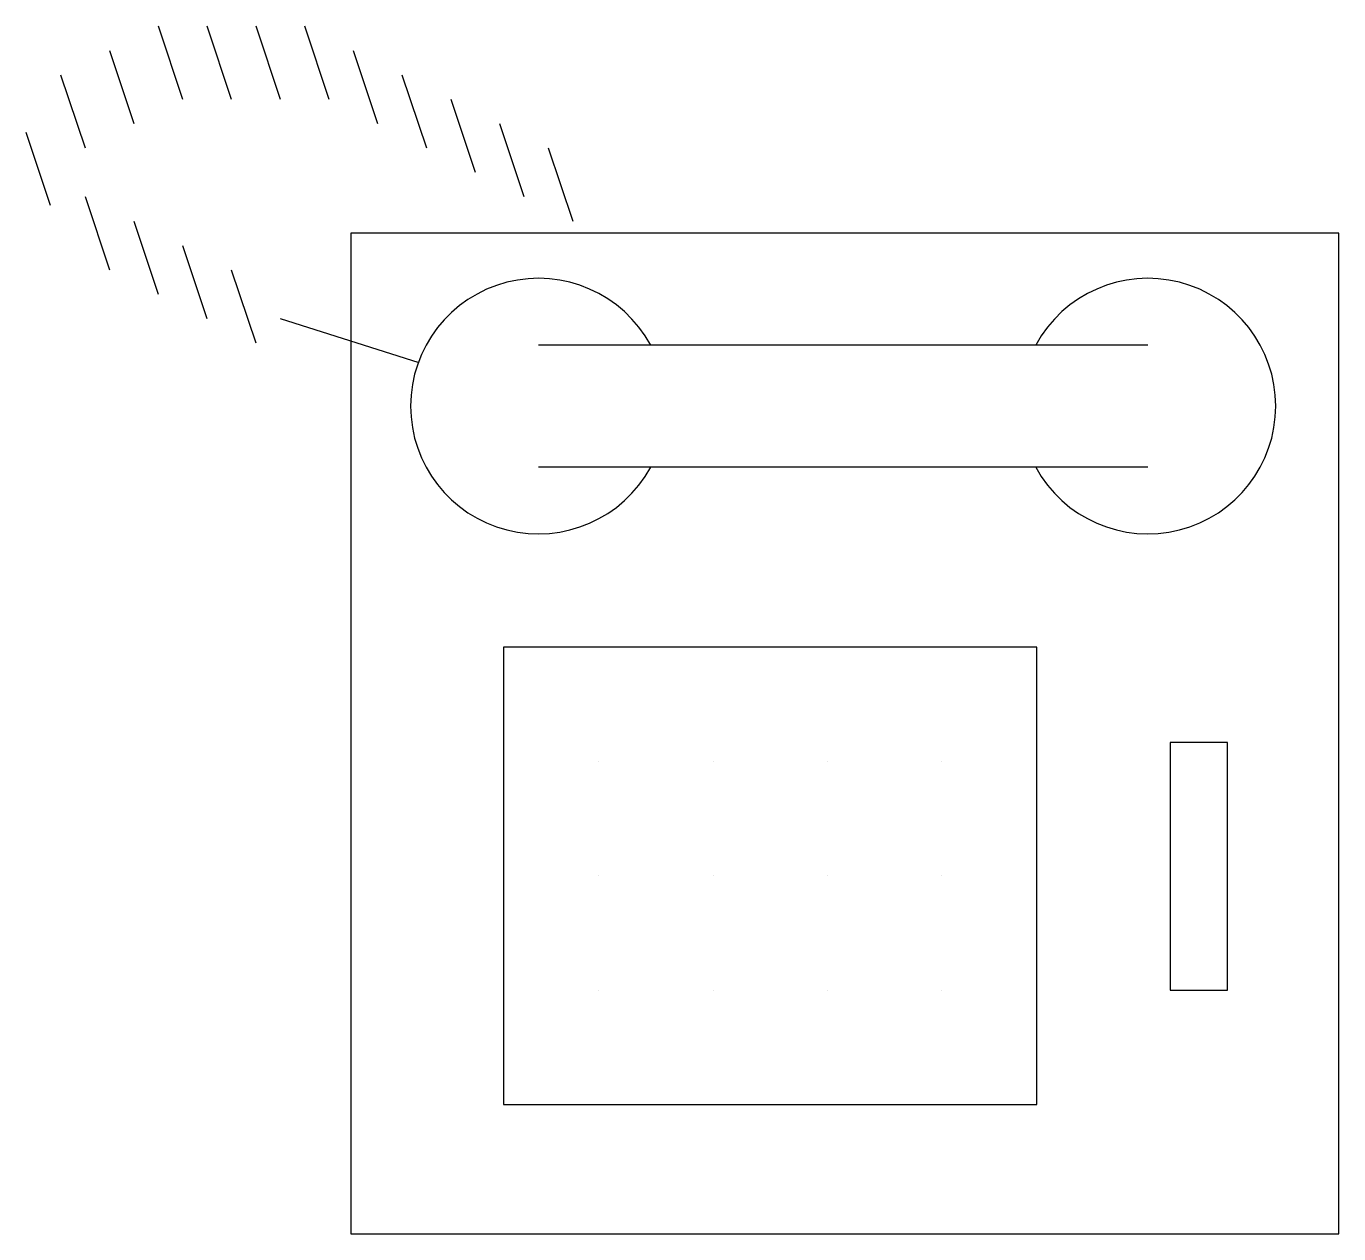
# Model space of a CAD drawing. Extents: x 1851 to 1861.8, y 3237.3 to 3247.2.
import ezdxf

# ---------------------------------------------------------------- set-up
doc = ezdxf.new("R2010")
doc.units = 0
doc.header["$MEASUREMENT"] = 0
doc.layers.get('0').update_dxf_attribs({"linetype": 'CONTINUOUS'})

# ---------------------------------------------------------------- blocks, each defined once
blk = doc.blocks.new('RECTANG')
for p, q in [((1, 1), (0, 1)), ((0, 1), (0, 0)), ((1, 0), (1, 1)), ((0, 0), (1, 0))]:
    blk.add_line(p, q)

msp = doc.modelspace()

# ---------------------------------------------------------------- linework, layer by layer
at = {"lineweight": -3}
for p, q in [((1852.27, 3246.642), (1852.07, 3247.242)), ((1852.67, 3246.642), (1852.47, 3247.242)), ((1853.07, 3246.642), (1852.87, 3247.242)), ((1853.47, 3246.642), (1853.27, 3247.242)), ((1851.87, 3246.442), (1851.67, 3247.042)), ((1853.87, 3246.442), (1853.67, 3247.042)), ((1851.47, 3246.242), (1851.27, 3246.842)), ((1854.27, 3246.242), (1854.07, 3246.842)), ((1854.67, 3246.042), (1854.47, 3246.642)), ((1855.07, 3245.842), (1854.87, 3246.442)), ((1851.185, 3245.772), (1850.985, 3246.372)), ((1855.47, 3245.642), (1855.27, 3246.242)), ((1851.67, 3245.242), (1851.47, 3245.842)), ((1852.07, 3245.042), (1851.87, 3245.642)), ((1852.47, 3244.842), (1852.27, 3245.442)), ((1852.87, 3244.642), (1852.67, 3245.242)), ((1854.208, 3244.481), (1853.07, 3244.842)), ((1860.186, 3244.627), (1855.186, 3244.627)), ((1860.186, 3243.627), (1855.186, 3243.627)), ((1855.682, 3241.212), (1855.682, 3241.212)), ((1856.619, 3241.212), (1856.619, 3241.212)), ((1857.557, 3241.212), (1857.557, 3241.212)), ((1858.494, 3241.212), (1858.494, 3241.212)), ((1855.682, 3240.275), (1855.682, 3240.275)), ((1856.619, 3240.275), (1856.619, 3240.275)), ((1857.557, 3240.275), (1857.557, 3240.275)), ((1858.494, 3240.275), (1858.494, 3240.275)), ((1855.682, 3239.337), (1855.682, 3239.337)), ((1856.619, 3239.337), (1856.619, 3239.337)), ((1857.557, 3239.337), (1857.557, 3239.337)), ((1858.494, 3239.337), (1858.494, 3239.337))]:
    msp.add_line(p, q, dxfattribs=at)
for centre, start, end in [((1855.186, 3244.127), 28.4915, 331.5085), ((1860.186, 3244.127), 208.4915, 151.5085)]:
    msp.add_arc(centre, 1.048, start, end, dxfattribs=at)

# ---------------------------------------------------------------- block references
at = {"lineweight": -3, "rotation": 270}
for p, xscale, yscale, zscale in [((1853.647, 3245.545), 8.20528234483254, 8.104073169520916, 8.20528234483245), ((1854.9, 3242.15), 3.75, 4.375, 3.75), ((1860.369, 3241.369), 2.03125, 0.46875, 2.03125)]:
    msp.add_blockref('RECTANG', p, dxfattribs=dict(at, xscale=xscale, yscale=yscale, zscale=zscale))

doc.saveas('drawing.dxf')
